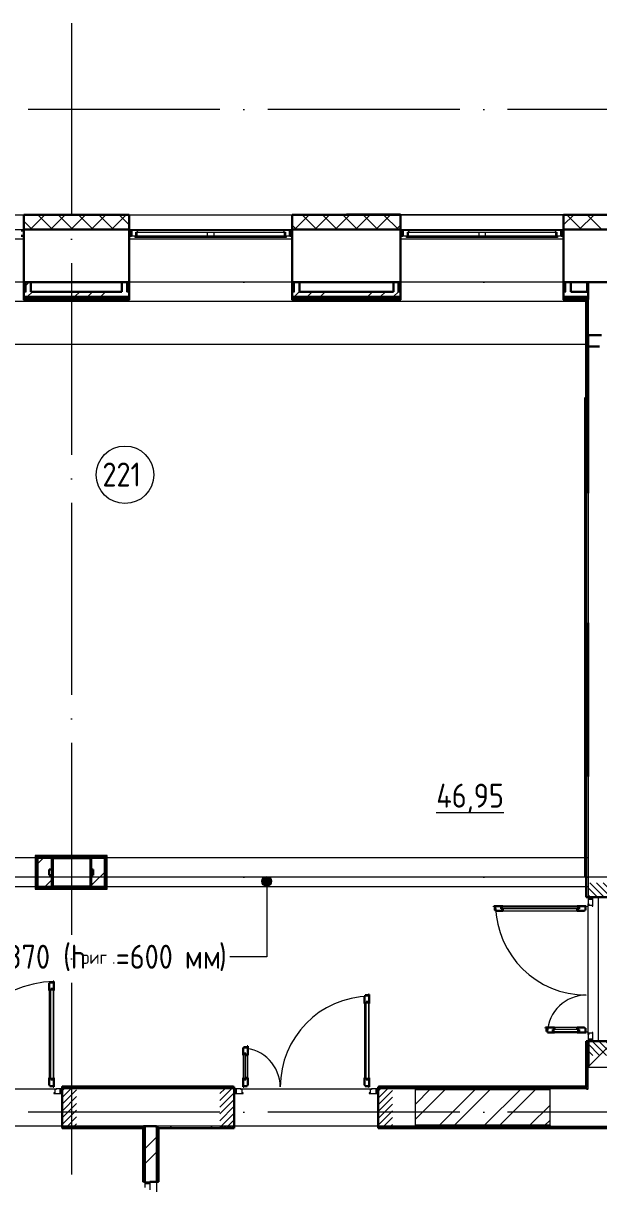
# Model space of a CAD drawing. Header units: millimetres. Extents: x -695119 to 412940, y -249585 to 622758.
# Drawn here: x 317506 to 323508, y 65716 to 77812 of the extents above; entities that cross this region are included whole.
import ezdxf

# ---------------------------------------------------------------- set-up
doc = ezdxf.new("R2010")
doc.units = ezdxf.units.MM
for name, pattern in [('ADSK_Линия сетки', [25, 20, -2.5, 0, -2.5]), ('ADSK_Сверху', [450, 300, -150]), ('ADSK_Штриховая_ш2 п1_5', [4.5, 3, -1.5])]:
    doc.linetypes.add(name, pattern=pattern)
for name, color, linetype, lineweight in [('_ Окна', 252, 'Continuous', 30), ('Аннотация', 252, 'Continuous', 18), ('Двери', 8, 'Continuous', 9), ('Линии', 7, 'Continuous', 9), ('Марки помещений', 8, 'Continuous', 20), ('Несущие колонны', 252, 'Continuous', 18), ('Ограждение', 8, 'Continuous', 9), ('Окна', 252, 'Continuous', 9), ('Оси', 252, 'Continuous', 9), ('Перекрытие', 252, 'Continuous', 18), ('Стены внутренние', 252, 'Continuous', 18), ('Стены наружные', 252, 'Continuous', 18), ('Стены штриховка', 7, 'Continuous', 9)]:
    doc.layers.add(name, color=color, linetype=linetype, lineweight=lineweight)
doc.layers.add('Двери открывание', color=7, linetype='Continuous', lineweight=9, true_color=0xc0c0c0)
doc.styles.add('GOST Common_2', font='', dxfattribs={"width": 0.9, "height": 250})
doc.styles.add('GOST Common_4', font='', dxfattribs={"height": 7})
doc.styles.get('GOST Common_2').set_extended_font_data('GOST type B')
doc.styles.get('GOST Common_4').set_extended_font_data('GOST type B')

# ---------------------------------------------------------------- blocks, each defined once
blk = doc.blocks.new('план 2 этажа')
at = {"layer": 'Аннотация', "lineweight": 9, "true_color": 0x636466}
h = blk.add_hatch(color=251, dxfattribs=at)
edge = h.paths.add_edge_path()
edge.add_arc((320045, 68868), 50, 0, 360)
at = {"layer": 'Двери', "lineweight": 18, "true_color": 0x636466}
h = blk.add_hatch(dxfattribs=at)
h.set_pattern_fill('FP_2', color=251, angle=90, style=0, pattern_type=2)
h.set_pattern_definition([(135, (323590.813, 67826.636), (-35.3553, -35.3553), [])])
h.paths.add_polyline_path([(323660, 67052), (323786, 67052), (323786, 67202), (323396, 67202), (323396, 67052)])
h.paths.add_polyline_path([(323396, 68702), (323786, 68702), (323786, 68852), (323396, 68852)])
h = blk.add_hatch(dxfattribs=at)
h.set_pattern_fill('FP_2', color=251, style=0, pattern_type=2)
h.set_pattern_definition([(45, (317170.813, 66511.636), (-35.3553, 35.3553), [])])
h.paths.add_polyline_path([(317911, 66317), (318061, 66317), (318061, 66707), (317911, 66707), (317911, 66600)])
h.paths.add_polyline_path([(316681, 66317), (316681, 66707), (316531, 66707), (316531, 66317)])
h = blk.add_hatch(dxfattribs=at)
h.set_pattern_fill('FP_2', color=251, style=0, pattern_type=2)
h.set_pattern_definition([(45, (320330.813, 66511.636), (-35.3553, 35.3553), [])])
h.paths.add_polyline_path([(321356, 66317), (321356, 66707), (321206, 66707), (321206, 66317)])
h.paths.add_polyline_path([(319556, 66317), (319706, 66317), (319706, 66707), (319556, 66707)])
at = {"layer": '_ Окна', "color": 251, "true_color": 0x636466}
for p, q in [((317511, 75652), (317486, 75652)), ((318636, 75652), (318611, 75652)), ((318636, 75594), (318636, 75652)), ((320311, 75652), (320286, 75652)), ((320286, 75652), (320286, 75594)), ((321466, 75652), (321441, 75652)), ((321466, 75594), (321466, 75652)), ((323141, 75652), (323116, 75652)), ((323116, 75652), (323116, 75594)), ((317486, 75594), (317511, 75594)), ((318611, 75594), (318636, 75594)), ((320286, 75594), (320311, 75594)), ((321441, 75594), (321466, 75594)), ((323116, 75594), (323141, 75594))]:
    blk.add_line(p, q, dxfattribs=at)
at = {"layer": '_ Окна', "color": 251, "lineweight": 18, "true_color": 0x636466}
for p, q in [((318695, 75652), (318636, 75652)), ((318636, 75652), (318636, 75594)), ((318682, 75594), (318682, 75635)), ((318682, 75635), (318694, 75635)), ((318700, 75635), (318695, 75652)), ((320226, 75652), (320222, 75635)), ((320286, 75652), (320226, 75652)), ((320228, 75635), (320240, 75635)), ((320240, 75635), (320240, 75594)), ((320286, 75594), (320286, 75652)), ((321525, 75652), (321466, 75652)), ((321466, 75652), (321466, 75594)), ((321512, 75594), (321512, 75635)), ((321512, 75635), (321524, 75635)), ((321530, 75635), (321525, 75652)), ((323056, 75652), (323052, 75635)), ((323116, 75652), (323056, 75652)), ((323058, 75635), (323070, 75635)), ((323070, 75635), (323070, 75594)), ((323116, 75594), (323116, 75652)), ((318636, 75594), (318674, 75594)), ((320248, 75594), (320286, 75594)), ((321466, 75594), (321504, 75594)), ((323078, 75594), (323116, 75594))]:
    blk.add_line(p, q, dxfattribs=at)
at = {"layer": 'Аннотация', "color": 251, "lineweight": 9, "true_color": 0x636466}
for p, q in [((320045, 68868), (320045, 68082)), ((319666, 68082), (319660, 68082)), ((320045, 68082), (319666, 68082))]:
    blk.add_line(p, q, dxfattribs=at)
blk.add_circle((320045, 68868), 50, dxfattribs=at)
at = {"layer": 'Двери', "color": 251, "linetype": 'ADSK_Штриховая_ш2 п1_5', "true_color": 0x636466}
for p, q in [((323396, 68852), (323396, 68702)), ((323396, 68702), (323786, 68702)), ((323786, 67202), (323396, 67202)), ((323396, 67202), (323396, 67052)), ((318061, 66707), (317911, 66707)), ((317911, 66707), (317911, 66317)), ((319706, 66707), (319556, 66707)), ((319706, 66317), (319706, 66707)), ((321356, 66707), (321206, 66707)), ((321206, 66707), (321206, 66317)), ((317911, 66317), (318061, 66317)), ((319556, 66317), (319706, 66317)), ((321206, 66317), (321356, 66317))]:
    blk.add_line(p, q, dxfattribs=at)
at = {"layer": 'Двери', "color": 251, "lineweight": 30, "true_color": 0x636466}
for p, q in [((322508, 68610), (322414, 68610)), ((322414, 68610), (322414, 68602)), ((322414, 68602), (322423, 68602)), ((322423, 68602), (322423, 68568)), ((322490, 68601), (322508, 68601)), ((322490, 68580), (322490, 68601)), ((322508, 68601), (322508, 68610)), ((323378, 68610), (323284, 68610)), ((323284, 68601), (323284, 68610)), ((323302, 68601), (323284, 68601)), ((323302, 68580), (323302, 68601)), ((323369, 68568), (323369, 68602)), ((323369, 68602), (323378, 68602)), ((323378, 68602), (323378, 68610)), ((322423, 68568), (322432, 68568)), ((322432, 68568), (322432, 68560)), ((322432, 68560), (322508, 68560)), ((322508, 68580), (322490, 68580)), ((322508, 68560), (322508, 68580)), ((323284, 68580), (323302, 68580)), ((323284, 68560), (323284, 68580)), ((323284, 68560), (323360, 68560)), ((323360, 68560), (323360, 68568)), ((323360, 68568), (323369, 68568)), ((317785, 67805), (317777, 67805)), ((317777, 67805), (317777, 67729)), ((317819, 67814), (317785, 67814)), ((317785, 67814), (317785, 67805)), ((317794, 67729), (317794, 67747)), ((317794, 67747), (317818, 67747)), ((317818, 67747), (317818, 67729)), ((317827, 67823), (317819, 67823)), ((317819, 67823), (317819, 67814)), ((317827, 67729), (317827, 67823)), ((317777, 67729), (317794, 67729)), ((317818, 67729), (317827, 67729)), ((321072, 67671), (321064, 67671)), ((321064, 67671), (321064, 67595)), ((321106, 67680), (321072, 67680)), ((321072, 67680), (321072, 67671)), ((321114, 67689), (321106, 67689)), ((321106, 67689), (321106, 67680)), ((321114, 67595), (321114, 67689)), ((321064, 67595), (321084, 67595)), ((321084, 67595), (321084, 67613)), ((321084, 67613), (321105, 67613)), ((321105, 67613), (321105, 67595)), ((321105, 67595), (321114, 67595)), ((323048, 67344), (322954, 67344)), ((322954, 67344), (322954, 67336)), ((322954, 67336), (322963, 67336)), ((322963, 67336), (322963, 67302)), ((322963, 67302), (322972, 67302)), ((322972, 67302), (322972, 67294)), ((322972, 67294), (323048, 67294)), ((323048, 67324), (323030, 67324)), ((323030, 67324), (323030, 67303)), ((323030, 67303), (323048, 67303)), ((323048, 67344), (323048, 67324)), ((323048, 67303), (323048, 67294)), ((323360, 67344), (323284, 67344)), ((323284, 67344), (323284, 67324)), ((323284, 67324), (323302, 67324)), ((323284, 67303), (323284, 67294)), ((323302, 67303), (323284, 67303)), ((323284, 67294), (323378, 67294)), ((323302, 67324), (323302, 67303)), ((323360, 67336), (323360, 67344)), ((323369, 67336), (323360, 67336)), ((323369, 67302), (323369, 67336)), ((323378, 67302), (323369, 67302)), ((323378, 67294), (323378, 67302)), ((319840, 67140), (319806, 67140)), ((319806, 67140), (319806, 67131)), ((319848, 67149), (319840, 67149)), ((319840, 67149), (319840, 67140)), ((319848, 67055), (319848, 67149)), ((319806, 67131), (319798, 67131)), ((319798, 67131), (319798, 67055)), ((319807, 67055), (319798, 67055)), ((319807, 67073), (319807, 67055)), ((319828, 67073), (319807, 67073)), ((319828, 67055), (319828, 67073)), ((319848, 67055), (319828, 67055)), ((317777, 66819), (317777, 66743)), ((317777, 66819), (317794, 66819)), ((317794, 66819), (317794, 66801)), ((317794, 66801), (317818, 66801)), ((317818, 66819), (317827, 66819)), ((317818, 66801), (317818, 66819)), ((317827, 66725), (317827, 66819)), ((319798, 66819), (319798, 66725)), ((319807, 66819), (319798, 66819)), ((319807, 66801), (319807, 66819)), ((319828, 66801), (319807, 66801)), ((319828, 66819), (319828, 66801)), ((319848, 66819), (319828, 66819)), ((319848, 66743), (319848, 66819)), ((321064, 66819), (321064, 66743)), ((321064, 66819), (321084, 66819)), ((321084, 66819), (321084, 66801)), ((321084, 66801), (321105, 66801)), ((321105, 66819), (321114, 66819)), ((321105, 66801), (321105, 66819)), ((321114, 66725), (321114, 66819)), ((317777, 66743), (317785, 66743)), ((317785, 66743), (317785, 66734)), ((317785, 66734), (317819, 66734)), ((317819, 66734), (317819, 66725)), ((317819, 66725), (317827, 66725)), ((319798, 66725), (319806, 66725)), ((319806, 66725), (319806, 66734)), ((319806, 66734), (319840, 66734)), ((319840, 66734), (319840, 66743)), ((319840, 66743), (319848, 66743)), ((321064, 66743), (321072, 66743)), ((321072, 66743), (321072, 66734)), ((321072, 66734), (321106, 66734)), ((321106, 66734), (321106, 66725)), ((321106, 66725), (321114, 66725))]:
    blk.add_line(p, q, dxfattribs=at)
at = {"layer": 'Двери', "color": 251, "true_color": 0x636466}
for p, q in [((322490, 68601), (323302, 68601)), ((322490, 68580), (322490, 68601)), ((323284, 68610), (322508, 68610)), ((323302, 68601), (323302, 68580)), ((323446, 68702), (323396, 68702)), ((323396, 68702), (323396, 68682)), ((323396, 68682), (323446, 68682)), ((323446, 68682), (323396, 68682)), ((323396, 68682), (323396, 68633)), ((323396, 68633), (323404, 68633)), ((323404, 68633), (323404, 68619)), ((323404, 68619), (323438, 68619)), ((323438, 68619), (323438, 68610)), ((323438, 68610), (323446, 68610)), ((323446, 68682), (323446, 68702)), ((323446, 68610), (323446, 68682)), ((323302, 68580), (322490, 68580)), ((322508, 68560), (323284, 68560)), ((317794, 66801), (317794, 67747)), ((317794, 67747), (317818, 67747)), ((317818, 67747), (317818, 66801)), ((317777, 67729), (317777, 66819)), ((317827, 66819), (317827, 67729)), ((321064, 67595), (321064, 66819)), ((321084, 66801), (321084, 67613)), ((321084, 67613), (321105, 67613)), ((321105, 67613), (321105, 66801)), ((321114, 66819), (321114, 67595)), ((323302, 67324), (323030, 67324)), ((323030, 67324), (323030, 67303)), ((323030, 67303), (323302, 67303)), ((323284, 67344), (323048, 67344)), ((323048, 67294), (323284, 67294)), ((323302, 67303), (323302, 67324)), ((323396, 67271), (323396, 67222)), ((323404, 67271), (323396, 67271)), ((323438, 67285), (323404, 67285)), ((323404, 67285), (323404, 67271)), ((323446, 67294), (323438, 67294)), ((323438, 67294), (323438, 67285)), ((323446, 67222), (323446, 67294)), ((323446, 67222), (323396, 67222)), ((323396, 67222), (323396, 67202)), ((323396, 67222), (323446, 67222)), ((323396, 67202), (323446, 67202)), ((323446, 67202), (323446, 67222)), ((319798, 67055), (319798, 66819)), ((319807, 67073), (319807, 66801)), ((319828, 67073), (319807, 67073)), ((319828, 66801), (319828, 67073)), ((319848, 66819), (319848, 67055)), ((317818, 66801), (317794, 66801)), ((319807, 66801), (319828, 66801)), ((321105, 66801), (321084, 66801)), ((317836, 66665), (317827, 66665)), ((317827, 66665), (317827, 66657)), ((317827, 66657), (317891, 66657)), ((317850, 66699), (317836, 66699)), ((317836, 66699), (317836, 66665)), ((317850, 66707), (317850, 66699)), ((317891, 66707), (317850, 66707)), ((317911, 66707), (317891, 66707)), ((317891, 66707), (317891, 66657)), ((317891, 66657), (317891, 66707)), ((317891, 66657), (317911, 66657)), ((317911, 66657), (317911, 66707)), ((319706, 66707), (319706, 66657)), ((319726, 66707), (319706, 66707)), ((319706, 66657), (319726, 66657)), ((319726, 66657), (319726, 66707)), ((319775, 66707), (319726, 66707)), ((319726, 66707), (319726, 66657)), ((319726, 66657), (319798, 66657)), ((319775, 66699), (319775, 66707)), ((319789, 66699), (319775, 66699)), ((319789, 66665), (319789, 66699)), ((319798, 66665), (319789, 66665)), ((319798, 66657), (319798, 66665)), ((321123, 66665), (321114, 66665)), ((321114, 66665), (321114, 66657)), ((321114, 66657), (321186, 66657)), ((321137, 66699), (321123, 66699)), ((321123, 66699), (321123, 66665)), ((321137, 66707), (321137, 66699)), ((321186, 66707), (321137, 66707)), ((321206, 66707), (321186, 66707)), ((321186, 66707), (321186, 66657)), ((321186, 66657), (321186, 66707)), ((321186, 66657), (321206, 66657)), ((321206, 66657), (321206, 66707)), ((318776, 65717), (318776, 65737)), ((318776, 65737), (318826, 65737)), ((318826, 65717), (318776, 65717)), ((318776, 65717), (318826, 65717)), ((318776, 65676), (318776, 65717)), ((318826, 65737), (318826, 65717)), ((318826, 65717), (318826, 65653))]:
    blk.add_line(p, q, dxfattribs=at)
at = {"layer": 'Двери открывание', "color": 251, "true_color": 0x636466}
for centre, radius, start, end in [((323378, 68628), 946, 181.0903, 270), ((317845, 66725), 1098, 90.9393, 180), ((321132, 66725), 946, 91.0903, 180), ((323378, 67276), 406, 90, 177.459), ((319780, 66725), 406, 0, 87.459)]:
    blk.add_arc(centre, radius, start, end, dxfattribs=at)
at = {"layer": 'Линии', "color": 251, "linetype": 'ADSK_Сверху', "ltscale": 100, "true_color": 0x636466}
for p, q in [((323396, 69112), (312566, 69112)), ((323396, 68812), (312576, 68812))]:
    blk.add_line(p, q, dxfattribs=at)
at = {"layer": 'Марки помещений', "color": 251, "true_color": 0x636466}
blk.add_circle((318567, 73105), 300, dxfattribs=at)
at = {"layer": 'Несущие колонны', "color": 251, "lineweight": 40, "true_color": 0x636466}
for p, q in [((317811, 68812), (317811, 69112)), ((317811, 69112), (318211, 69112)), ((318211, 69112), (317811, 69112)), ((317811, 69112), (317811, 68812)), ((318211, 69112), (318211, 68812)), ((318211, 68812), (318211, 69112)), ((318211, 68812), (317811, 68812)), ((317811, 68812), (318211, 68812))]:
    blk.add_line(p, q, dxfattribs=at)
at = {"layer": 'Ограждение', "color": 251, "true_color": 0x636466}
for p, q in [((317511, 75562), (315811, 75562)), ((320311, 75562), (318611, 75562)), ((323141, 75562), (321441, 75562)), ((317511, 75112), (315811, 75112)), ((320311, 75112), (318611, 75112)), ((323141, 75112), (321441, 75112)), ((323381, 75112), (323381, 75012)), ((323376, 74912), (315771, 74912)), ((323376, 74912), (315771, 74912)), ((317511, 74912), (315811, 74912)), ((317511, 74927), (317511, 74912)), ((318611, 74912), (318611, 74927)), ((320311, 74912), (318611, 74912)), ((320311, 74927), (320311, 74912)), ((321441, 74912), (321441, 74927)), ((323141, 74912), (321441, 74912)), ((323141, 74927), (323141, 74912)), ((323376, 74462), (315771, 74462)), ((323371, 74462), (323371, 73912)), ((318381, 69137), (317631, 69137)), ((317631, 69137), (317636, 69132)), ((317631, 69137), (317631, 68787)), ((318381, 69137), (318376, 69132)), ((318381, 68787), (318381, 69137)), ((323371, 68912), (323371, 68712)), ((317631, 68787), (317636, 68792)), ((317631, 68787), (318381, 68787)), ((318376, 68792), (318381, 68787)), ((323376, 68712), (323371, 68712)), ((323371, 67192), (323376, 67192)), ((323371, 67192), (323371, 66732)), ((317911, 66727), (317911, 66732)), ((319696, 66732), (317911, 66732)), ((319696, 66732), (319696, 66727)), ((321216, 66727), (321216, 66732)), ((323371, 66732), (321216, 66732)), ((323371, 66732), (323376, 66727)), ((317911, 66292), (317911, 66302)), ((317911, 66292), (318751, 66292)), ((318751, 66292), (318761, 66302)), ((318751, 66292), (318751, 65737)), ((318921, 66292), (318916, 66297)), ((318921, 65737), (318921, 66292)), ((318921, 66292), (319696, 66292)), ((319696, 66297), (319696, 66292)), ((321216, 66292), (321216, 66297)), ((321216, 66292), (329101, 66292)), ((318761, 65737), (318751, 65737)), ((318921, 65737), (318916, 65737))]:
    blk.add_line(p, q, dxfattribs=at)
at = {"layer": 'Окна', "color": 251, "true_color": 0x636466}
for p, q in [((318694, 75635), (319426, 75635)), ((318694, 75594), (318694, 75635)), ((320226, 75652), (318695, 75652)), ((319426, 75635), (319496, 75635)), ((319426, 75635), (319426, 75594)), ((319496, 75635), (320228, 75635)), ((319496, 75594), (319496, 75635)), ((320228, 75635), (320228, 75594)), ((321524, 75635), (322256, 75635)), ((321524, 75594), (321524, 75635)), ((323056, 75652), (321525, 75652)), ((322256, 75635), (322326, 75635)), ((322256, 75635), (322256, 75594)), ((322326, 75635), (323058, 75635)), ((322326, 75594), (322326, 75635)), ((323058, 75635), (323058, 75594)), ((318674, 75594), (319446, 75594)), ((318674, 75577), (318674, 75594)), ((319446, 75577), (318674, 75577)), ((319446, 75594), (319476, 75594)), ((319446, 75594), (319446, 75577)), ((319476, 75577), (319446, 75577)), ((319476, 75594), (320248, 75594)), ((319476, 75577), (319476, 75594)), ((320248, 75577), (319476, 75577)), ((320248, 75594), (320248, 75577)), ((321504, 75594), (322276, 75594)), ((321504, 75577), (321504, 75594)), ((322276, 75577), (321504, 75577)), ((322276, 75594), (322306, 75594)), ((322276, 75594), (322276, 75577)), ((322306, 75577), (322276, 75577)), ((322306, 75594), (323078, 75594)), ((322306, 75577), (322306, 75594)), ((323078, 75577), (322306, 75577)), ((323078, 75594), (323078, 75577))]:
    blk.add_line(p, q, dxfattribs=at)
at = {"layer": 'Оси', "color": 251, "linetype": 'ADSK_Линия сетки', "ltscale": 100, "true_color": 0x636466}
for p, q in [((318011, 77812), (318011, 46686)), ((332058, 76912), (255081, 76912)), ((332058, 75112), (255081, 75112)), ((332058, 68912), (255081, 68912)), ((332058, 66462), (255081, 66462))]:
    blk.add_line(p, q, dxfattribs=at)
at = {"layer": 'Перекрытие', "color": 251, "ltscale": 100, "true_color": 0x636466}
for p, q in [((317631, 68912), (315781, 68912)), ((323366, 68912), (318381, 68912)), ((323501, 68702), (323501, 67202))]:
    blk.add_line(p, q, dxfattribs=at)
at = {"layer": 'Стены внутренние', "color": 251, "true_color": 0x636466}
for p, q in [((315811, 75814), (317511, 75814)), ((318611, 75814), (320311, 75814)), ((321441, 75814), (323141, 75814)), ((315811, 75662), (317511, 75662)), ((318611, 75662), (320311, 75662)), ((321441, 75662), (323141, 75662)), ((323396, 74932), (323396, 74562)), ((323396, 72912), (323396, 71562)), ((323396, 69962), (323396, 68702)), ((323396, 67271), (323396, 68633)), ((323781, 66927), (323401, 66927)), ((316742, 66707), (317850, 66707)), ((319706, 66707), (317911, 66707)), ((319775, 66707), (321137, 66707)), ((321596, 66707), (321206, 66707)), ((321596, 66322), (321596, 66702)), ((323381, 66707), (322996, 66707)), ((322996, 66702), (322996, 66322)), ((323396, 66707), (323396, 66707)), ((318761, 66317), (316441, 66317)), ((321206, 66317), (319706, 66317)), ((322996, 66317), (329131, 66317))]:
    blk.add_line(p, q, dxfattribs=at)
at = {"layer": 'Стены внутренние', "color": 251, "lineweight": 30, "true_color": 0x636466}
for p, q in [((318611, 75814), (317511, 75814)), ((317511, 75814), (317511, 75662)), ((318611, 75662), (318611, 75814)), ((321441, 75814), (320311, 75814)), ((320311, 75814), (320311, 75662)), ((321441, 75662), (321441, 75814)), ((330493, 75814), (323141, 75814)), ((323141, 75814), (323141, 75662)), ((318611, 75662), (317511, 75662)), ((317511, 75662), (317511, 75112)), ((317511, 75662), (318611, 75662)), ((318611, 75112), (318611, 75662)), ((321441, 75662), (320311, 75662)), ((320311, 75662), (320311, 75112)), ((320311, 75662), (321441, 75662)), ((321441, 75112), (321441, 75662)), ((330341, 75662), (323141, 75662)), ((323141, 75662), (323141, 75112)), ((323141, 75662), (330341, 75662)), ((317586, 75112), (318536, 75112)), ((320386, 75112), (321366, 75112)), ((323216, 75112), (329791, 75112)), ((323396, 75112), (323396, 75012)), ((323396, 74937), (323396, 74937)), ((323396, 74562), (323536, 74562)), ((323516, 74442), (323396, 74442)), ((323396, 71562), (323396, 69962)), ((323396, 68702), (323786, 68702)), ((323401, 66927), (323396, 66927)), ((317911, 66707), (317911, 66317)), ((319706, 66317), (319706, 66707)), ((321206, 66707), (321206, 66317)), ((321596, 66702), (321596, 66707)), ((322996, 66707), (322996, 66702)), ((323396, 66707), (323381, 66707)), ((321596, 66317), (321596, 66322)), ((322996, 66322), (322996, 66317))]:
    blk.add_line(p, q, dxfattribs=at)
at = {"layer": 'Стены внутренние', "color": 251, "linetype": 'Continuous', "lineweight": 9, "true_color": 0x636466}
for p, q in [((317513, 75809), (317516, 75812)), ((317599, 75662), (317513, 75748)), ((317578, 75662), (317728, 75812)), ((317811, 75662), (317661, 75812)), ((317790, 75662), (317940, 75812)), ((318023, 75662), (317873, 75812)), ((318002, 75662), (318152, 75812)), ((318236, 75662), (318086, 75812)), ((318214, 75662), (318364, 75812)), ((318448, 75662), (318298, 75812)), ((318426, 75662), (318576, 75812)), ((318611, 75711), (318510, 75812)), ((318541, 75814), (318539, 75812)), ((320336, 75662), (320486, 75812)), ((320418, 75814), (320416, 75812)), ((320569, 75662), (320419, 75812)), ((320501, 75812), (320500, 75814)), ((320548, 75662), (320698, 75812)), ((320781, 75662), (320631, 75812)), ((320760, 75662), (320910, 75812)), ((320993, 75662), (320843, 75812)), ((320972, 75662), (321122, 75812)), ((321205, 75662), (321055, 75812)), ((321087, 75812), (321086, 75814)), ((321184, 75662), (321334, 75812)), ((321418, 75662), (321268, 75812)), ((321439, 75776), (321441, 75776)), ((323141, 75709), (323243, 75812)), ((323327, 75662), (323177, 75812)), ((323233, 75814), (323232, 75812)), ((323305, 75662), (323455, 75812)), ((323539, 75662), (323389, 75812)), ((323468, 75814), (323467, 75812)), ((320357, 75662), (320311, 75708)), ((321396, 75662), (321441, 75706))]:
    blk.add_line(p, q, dxfattribs=at)
at = {"layer": 'Стены наружные', "color": 251, "true_color": 0x636466}
for p, q in [((318061, 75819), (318611, 75819)), ((318061, 75814), (318061, 75819)), ((318611, 75814), (318611, 75819)), ((320311, 75819), (320876, 75819)), ((320311, 75814), (320311, 75819)), ((321441, 75819), (323706, 75819)), ((323141, 75819), (323141, 75814)), ((323388, 75097), (323381, 75097)), ((323388, 75112), (323388, 75097)), ((323396, 66707), (323396, 66927)), ((319706, 66317), (318896, 66317)), ((321596, 66317), (321206, 66317)), ((318896, 65737), (318896, 64507))]:
    blk.add_line(p, q, dxfattribs=at)
at = {"layer": 'Стены наружные', "color": 251, "lineweight": 30, "true_color": 0x636466}
for p, q in [((321441, 75819), (320876, 75819)), ((320876, 75819), (320876, 75814)), ((321441, 75814), (321441, 75819)), ((317511, 75112), (317511, 74937)), ((317586, 75112), (317511, 75112)), ((317586, 75012), (317586, 75112)), ((318536, 75012), (317586, 75012)), ((318536, 75112), (318536, 75012)), ((318611, 75112), (318536, 75112)), ((318611, 74937), (318611, 75112)), ((320311, 75112), (320311, 74937)), ((320386, 75112), (320311, 75112)), ((320386, 75012), (320386, 75112)), ((321366, 75012), (320386, 75012)), ((321366, 75112), (321366, 75012)), ((321441, 75112), (321366, 75112)), ((321441, 74937), (321441, 75112)), ((323141, 75112), (323141, 74937)), ((323216, 75112), (323141, 75112)), ((323216, 75012), (323216, 75112)), ((323396, 75012), (323216, 75012)), ((323396, 74937), (323396, 75012)), ((317511, 74937), (317511, 74927)), ((317511, 74927), (318611, 74927)), ((318611, 74927), (318611, 74937)), ((320311, 74937), (320311, 74927)), ((320311, 74927), (321441, 74927)), ((321441, 74927), (321441, 74937)), ((323141, 74937), (323141, 74927)), ((323141, 74927), (323376, 74927)), ((323376, 74927), (323376, 73912)), ((323381, 74932), (323381, 73912)), ((323396, 74932), (323396, 74937)), ((323396, 72912), (323396, 74562)), ((323366, 73912), (323366, 68912)), ((323376, 73912), (323366, 73912)), ((318376, 69132), (317636, 69132)), ((317636, 69132), (317636, 68792)), ((318371, 69127), (317641, 69127)), ((317641, 69127), (317641, 68797)), ((317656, 69112), (317656, 68812)), ((317656, 69112), (317811, 69112)), ((317806, 68992), (317806, 69112)), ((318356, 69112), (318211, 69112)), ((318356, 68812), (318356, 69112)), ((318371, 68797), (318371, 69127)), ((318376, 68792), (318376, 69132)), ((317776, 68992), (317806, 68992)), ((317776, 68932), (317776, 68992)), ((318211, 68992), (318236, 68992)), ((318236, 68992), (318236, 68932)), ((317806, 68932), (317776, 68932)), ((317806, 68812), (317806, 68932)), ((318236, 68932), (318211, 68932)), ((323366, 68912), (323376, 68912)), ((323376, 68912), (323376, 68702)), ((317636, 68792), (318376, 68792)), ((317641, 68797), (318371, 68797)), ((317811, 68812), (317656, 68812)), ((318211, 68812), (318356, 68812)), ((323376, 68702), (323396, 68702)), ((323396, 67202), (323376, 67202)), ((323376, 67202), (323376, 66727)), ((323396, 66927), (323396, 67202)), ((323781, 67202), (323401, 67202)), ((323401, 67202), (323401, 66927)), ((317911, 66727), (317911, 66707)), ((319706, 66727), (317911, 66727)), ((319706, 66707), (319706, 66727)), ((321206, 66727), (321206, 66707)), ((323376, 66727), (321206, 66727)), ((321596, 66707), (322996, 66707)), ((322996, 66702), (321596, 66702)), ((323381, 66727), (323381, 66722)), ((317911, 66317), (317911, 66302)), ((317911, 66302), (318761, 66302)), ((318896, 66317), (318761, 66317)), ((318761, 66302), (318761, 65737)), ((318896, 66302), (318896, 66317)), ((318911, 66302), (318916, 66302)), ((318916, 65737), (318916, 66297)), ((318916, 66297), (319706, 66297)), ((319706, 66297), (319706, 66317)), ((321206, 66317), (321206, 66297)), ((321206, 66297), (329101, 66297)), ((321596, 66322), (322996, 66322)), ((322996, 66317), (321596, 66317)), ((318761, 65737), (318776, 65737)), ((318826, 65737), (318916, 65737))]:
    blk.add_line(p, q, dxfattribs=at)
at = {"layer": 'Стены наружные', "color": 251, "linetype": 'Continuous', "lineweight": 9, "true_color": 0x636466}
for p, q in [((321086, 75814), (321083, 75819)), ((317536, 75081), (317567, 75112)), ((317552, 74962), (317602, 75012)), ((318045, 74962), (318095, 75012)), ((318180, 74962), (318230, 75012)), ((318315, 74962), (318365, 75012)), ((320322, 75012), (320323, 75013)), ((320323, 75013), (320336, 75026)), ((320335, 74962), (320385, 75012)), ((320385, 75012), (320386, 75012)), ((320470, 74962), (320520, 75012)), ((320605, 74962), (320655, 75012)), ((321098, 74962), (321148, 75012)), ((321233, 74962), (321283, 75012)), ((321366, 75094), (321383, 75112)), ((321368, 74962), (321418, 75012)), ((321416, 75045), (321428, 75057)), ((321428, 75057), (321441, 75070)), ((323141, 75073), (323153, 75085)), ((323153, 75085), (323166, 75098)), ((317511, 74958), (317514, 74962)), ((317550, 74927), (317555, 74932)), ((317621, 74927), (317626, 74932)), ((317691, 74927), (317696, 74932)), ((317701, 74937), (317714, 74949)), ((317714, 74949), (317726, 74962)), ((317762, 74927), (317767, 74932)), ((317833, 74927), (317838, 74932)), ((317903, 74927), (317908, 74932)), ((317908, 74932), (317913, 74937)), ((317913, 74937), (317926, 74949)), ((317926, 74949), (317938, 74962)), ((317974, 74927), (317979, 74932)), ((318045, 74927), (318050, 74932)), ((318116, 74927), (318121, 74932)), ((318126, 74937), (318138, 74949)), ((318138, 74949), (318151, 74962)), ((318186, 74927), (318191, 74932)), ((318257, 74927), (318262, 74932)), ((318328, 74927), (318333, 74932)), ((318333, 74932), (318338, 74937)), ((318338, 74937), (318350, 74949)), ((318350, 74949), (318363, 74962)), ((318398, 74927), (318403, 74932)), ((318469, 74927), (318474, 74932)), ((318540, 74927), (318545, 74932)), ((318550, 74937), (318562, 74949)), ((318562, 74949), (318575, 74962)), ((318611, 74927), (318611, 74927)), ((320311, 74930), (320313, 74932)), ((320378, 74927), (320383, 74932)), ((320449, 74927), (320454, 74932)), ((320454, 74932), (320459, 74937)), ((320459, 74937), (320472, 74949)), ((320472, 74949), (320484, 74962)), ((320520, 74927), (320525, 74932)), ((320590, 74927), (320595, 74932)), ((320661, 74927), (320666, 74932)), ((320671, 74937), (320684, 74949)), ((320684, 74949), (320696, 74962)), ((320732, 74927), (320737, 74932)), ((320803, 74927), (320808, 74932)), ((320873, 74927), (320878, 74932)), ((320878, 74932), (320883, 74937)), ((320883, 74937), (320896, 74949)), ((320896, 74949), (320908, 74962)), ((320944, 74927), (320949, 74932)), ((321015, 74927), (321020, 74932)), ((321085, 74927), (321090, 74932)), ((321095, 74937), (321108, 74949)), ((321108, 74949), (321120, 74962)), ((321156, 74927), (321161, 74932)), ((321227, 74927), (321232, 74932)), ((321298, 74927), (321303, 74932)), ((321303, 74932), (321308, 74937)), ((321308, 74937), (321320, 74949)), ((321320, 74949), (321333, 74962)), ((321368, 74927), (321373, 74932)), ((321439, 74927), (321441, 74928)), ((323141, 74931), (323141, 74932)), ((323207, 74927), (323212, 74932)), ((323217, 74937), (323229, 74949)), ((323229, 74949), (323242, 74962)), ((323277, 74927), (323282, 74932)), ((323348, 74927), (323353, 74932)), ((323376, 74884), (323381, 74889)), ((323388, 74962), (323396, 74969)), ((323376, 74813), (323381, 74818)), ((323376, 74742), (323381, 74747)), ((323376, 74671), (323381, 74676)), ((323376, 74601), (323381, 74606)), ((323376, 74530), (323381, 74535)), ((323376, 74459), (323381, 74464)), ((323376, 74389), (323381, 74394)), ((323376, 74318), (323381, 74323)), ((323376, 74247), (323381, 74252)), ((323376, 74176), (323381, 74181)), ((323376, 74106), (323381, 74111)), ((323376, 74035), (323381, 74040)), ((323376, 73964), (323381, 73969)), ((317636, 69073), (317641, 69078)), ((317656, 69049), (317718, 69112)), ((317690, 69127), (317695, 69132)), ((317760, 69127), (317765, 69132)), ((317831, 69127), (317836, 69132)), ((317902, 69127), (317907, 69132)), ((317972, 69127), (317977, 69132)), ((318028, 69112), (318043, 69127)), ((318043, 69127), (318048, 69132)), ((318114, 69127), (318119, 69132)), ((318185, 69127), (318190, 69132)), ((318255, 69127), (318260, 69132)), ((318326, 69127), (318331, 69132)), ((318371, 69101), (318376, 69106)), ((317636, 69002), (317641, 69007)), ((318236, 68844), (318356, 68964)), ((318356, 69015), (318371, 69030)), ((318371, 69030), (318376, 69035)), ((318371, 68959), (318376, 68964)), ((317636, 68931), (317641, 68936)), ((317636, 68861), (317641, 68866)), ((317732, 68812), (317776, 68855)), ((317776, 68855), (317806, 68885)), ((318211, 68819), (318236, 68844)), ((318371, 68889), (318376, 68894)), ((323376, 68873), (323381, 68878)), ((317637, 68792), (317642, 68797)), ((317708, 68792), (317713, 68797)), ((317713, 68797), (317728, 68812)), ((317779, 68792), (317784, 68797)), ((317850, 68792), (317855, 68797)), ((317920, 68792), (317925, 68797)), ((317991, 68792), (317996, 68797)), ((318062, 68792), (318067, 68797)), ((318132, 68792), (318137, 68797)), ((318137, 68797), (318152, 68812)), ((318203, 68792), (318208, 68797)), ((318274, 68792), (318279, 68797)), ((318345, 68792), (318350, 68797)), ((318371, 68818), (318376, 68823)), ((323376, 68802), (323381, 68807)), ((323376, 68732), (323381, 68737)), ((323376, 67176), (323381, 67181)), ((323401, 66937), (323666, 67202)), ((323376, 67105), (323381, 67110)), ((323376, 67035), (323381, 67040)), ((323376, 66964), (323381, 66969)), ((323376, 66893), (323381, 66898)), ((323376, 66823), (323381, 66828)), ((323381, 66828), (323396, 66843)), ((317972, 66722), (317977, 66727)), ((318042, 66722), (318047, 66727)), ((318113, 66722), (318118, 66727)), ((318184, 66722), (318189, 66727)), ((318254, 66722), (318259, 66727)), ((318325, 66722), (318330, 66727)), ((318327, 66707), (318327, 66722)), ((318396, 66722), (318401, 66727)), ((318467, 66722), (318472, 66727)), ((318537, 66722), (318542, 66727)), ((318608, 66722), (318613, 66727)), ((318679, 66722), (318684, 66727)), ((318749, 66722), (318754, 66727)), ((318820, 66722), (318825, 66727)), ((318891, 66722), (318896, 66727)), ((318927, 66707), (318927, 66722)), ((318962, 66722), (318967, 66727)), ((319032, 66722), (319037, 66727)), ((319103, 66722), (319108, 66727)), ((319174, 66722), (319179, 66727)), ((319244, 66722), (319249, 66727)), ((319315, 66722), (319320, 66727)), ((319386, 66722), (319391, 66727)), ((319457, 66722), (319462, 66727)), ((319527, 66722), (319532, 66727)), ((319527, 66707), (319527, 66722)), ((319598, 66722), (319603, 66727)), ((319669, 66722), (319674, 66727)), ((321224, 66722), (321229, 66727)), ((321295, 66722), (321300, 66727)), ((321327, 66707), (321327, 66722)), ((321366, 66722), (321371, 66727)), ((321436, 66722), (321441, 66727)), ((321507, 66722), (321512, 66727)), ((321578, 66722), (321583, 66727)), ((321596, 66546), (321751, 66702)), ((321596, 66389), (321909, 66702)), ((321649, 66722), (321654, 66727)), ((321719, 66722), (321724, 66727)), ((321790, 66722), (321795, 66727)), ((321843, 66322), (322223, 66702)), ((321861, 66722), (321866, 66727)), ((321927, 66707), (321927, 66722)), ((321931, 66722), (321936, 66727)), ((322000, 66322), (322380, 66702)), ((322002, 66722), (322007, 66727)), ((322073, 66722), (322078, 66727)), ((322144, 66722), (322149, 66727)), ((322214, 66722), (322219, 66727)), ((322285, 66722), (322290, 66727)), ((322314, 66322), (322694, 66702)), ((322356, 66722), (322361, 66727)), ((322426, 66722), (322431, 66727)), ((322472, 66322), (322852, 66702)), ((322497, 66722), (322502, 66727)), ((322527, 66707), (322527, 66722)), ((322568, 66722), (322573, 66727)), ((322639, 66722), (322644, 66727)), ((322709, 66722), (322714, 66727)), ((322780, 66722), (322785, 66727)), ((322851, 66722), (322856, 66727)), ((322921, 66722), (322926, 66727)), ((322992, 66722), (322997, 66727)), ((323063, 66722), (323068, 66727)), ((323127, 66707), (323127, 66722)), ((323134, 66722), (323139, 66727)), ((323204, 66722), (323209, 66727)), ((323275, 66722), (323280, 66727)), ((323346, 66722), (323351, 66727)), ((323376, 66752), (323381, 66757)), ((322786, 66322), (322996, 66532)), ((318188, 66302), (318203, 66317)), ((318612, 66302), (318627, 66317)), ((318961, 66297), (318966, 66302)), ((319032, 66297), (319037, 66302)), ((319037, 66302), (319052, 66317)), ((319102, 66297), (319107, 66302)), ((319173, 66297), (319178, 66302)), ((319244, 66297), (319249, 66302)), ((319314, 66297), (319319, 66302)), ((319385, 66297), (319390, 66302)), ((319456, 66297), (319461, 66302)), ((319461, 66302), (319476, 66317)), ((319527, 66297), (319532, 66302)), ((319597, 66297), (319602, 66302)), ((319668, 66297), (319673, 66302)), ((321224, 66297), (321229, 66302)), ((321294, 66297), (321299, 66302)), ((321365, 66297), (321370, 66302)), ((321436, 66297), (321441, 66302)), ((321506, 66297), (321511, 66302)), ((321577, 66297), (321582, 66302)), ((321582, 66302), (321597, 66317)), ((321648, 66297), (321653, 66302)), ((321719, 66297), (321724, 66302)), ((321789, 66297), (321794, 66302)), ((321860, 66297), (321865, 66302)), ((321931, 66297), (321936, 66302)), ((322001, 66297), (322006, 66302)), ((322006, 66302), (322021, 66317)), ((322072, 66297), (322077, 66302)), ((322143, 66297), (322148, 66302)), ((322214, 66297), (322219, 66302)), ((322284, 66297), (322289, 66302)), ((322355, 66297), (322360, 66302)), ((322426, 66297), (322431, 66302)), ((322431, 66302), (322446, 66317)), ((322496, 66297), (322501, 66302)), ((322567, 66297), (322572, 66302)), ((322638, 66297), (322643, 66302)), ((322709, 66297), (322714, 66302)), ((322779, 66297), (322784, 66302)), ((322850, 66297), (322855, 66302)), ((322855, 66302), (322870, 66317)), ((322921, 66297), (322926, 66302)), ((322943, 66322), (322996, 66374)), ((322991, 66297), (322996, 66302)), ((323062, 66297), (323067, 66302)), ((323133, 66297), (323138, 66302)), ((323203, 66297), (323208, 66302)), ((323274, 66297), (323279, 66302)), ((323279, 66302), (323294, 66317)), ((323345, 66297), (323350, 66302)), ((323416, 66297), (323421, 66302)), ((323486, 66297), (323491, 66302)), ((318776, 66083), (318896, 66203)), ((318896, 66161), (318911, 66176)), ((318911, 66247), (318916, 66252)), ((318911, 66176), (318916, 66181)), ((318776, 65926), (318896, 66046)), ((318911, 66105), (318916, 66110)), ((318761, 66026), (318776, 66041)), ((318911, 66034), (318916, 66039)), ((318911, 65964), (318916, 65969)), ((318911, 65893), (318916, 65898)), ((318911, 65822), (318916, 65827)), ((318896, 65737), (318911, 65752)), ((318911, 65752), (318916, 65757))]:
    blk.add_line(p, q, dxfattribs=at)
at = {"layer": 'Стены штриховка', "color": 251, "true_color": 0x636466}
for p, q in [((317511, 75738), (317513, 75738)), ((318609, 75812), (317513, 75812)), ((317513, 75812), (317513, 75738)), ((318609, 75738), (318609, 75812)), ((318609, 75738), (318611, 75738)), ((320311, 75738), (320313, 75738)), ((321439, 75812), (320313, 75812)), ((320313, 75812), (320313, 75738)), ((321439, 75738), (321439, 75812)), ((321439, 75738), (321441, 75738)), ((323141, 75738), (323143, 75738)), ((330493, 75812), (323143, 75812)), ((323143, 75812), (323143, 75738)), ((317511, 75012), (317536, 75012)), ((317523, 75012), (317523, 75112)), ((317536, 75012), (317536, 75112)), ((318586, 75012), (318586, 75112)), ((318586, 75012), (318611, 75012)), ((318598, 75012), (318598, 75112)), ((320311, 75012), (320336, 75012)), ((320323, 75012), (320323, 75112)), ((320336, 75012), (320336, 75112)), ((321416, 75012), (321416, 75112)), ((321416, 75012), (321441, 75012)), ((321428, 75012), (321428, 75112)), ((323141, 75012), (323166, 75012)), ((323153, 75012), (323153, 75112)), ((323166, 75012), (323166, 75112)), ((318611, 74962), (317511, 74962)), ((318611, 74949), (317511, 74949)), ((318611, 74937), (317511, 74937)), ((317511, 74937), (318611, 74937)), ((317511, 74932), (318611, 74932)), ((321441, 74962), (320311, 74962)), ((321441, 74949), (320311, 74949)), ((321441, 74937), (320311, 74937)), ((320311, 74937), (321441, 74937)), ((320311, 74932), (321441, 74932)), ((323396, 74962), (323141, 74962)), ((323396, 74949), (323141, 74949)), ((323396, 74937), (323141, 74937)), ((323141, 74937), (323396, 74937)), ((323396, 74932), (323141, 74932)), ((323381, 73912), (323376, 73912)), ((323381, 73912), (323381, 68702)), ((323376, 68912), (323396, 68912)), ((323381, 67202), (323381, 66727)), ((319706, 66722), (317911, 66722)), ((323381, 66722), (321206, 66722)), ((323381, 66707), (323381, 66722)), ((318776, 66317), (318776, 65737)), ((318896, 65737), (318896, 66302)), ((318911, 65737), (318911, 66302)), ((318916, 66302), (319706, 66302)), ((329131, 66302), (321206, 66302))]:
    blk.add_line(p, q, dxfattribs=at)
at = {"layer": 'Аннотация', "color": 251, "true_color": 0x636466, "width": 0.9}
for s, height, style, p in [('. +6.870 (h', 250, 'GOST Common_2', (316762, 67957)), (')', 250, 'GOST Common_2', (319548, 67957)), ('риг', 138.8, 'GOST Common_4', (318112, 68007)), ('=600', 250, 'GOST Common_2', (318471, 67957)), ('мм', 250, 'GOST Common_2', (319191, 67957)), ('.', 139, 'GOST Common_4', (318433, 68007))]:
    blk.add_text(s, height=height, dxfattribs=dict(at, style=style)).set_placement(p)
at = {"layer": 'Марки помещений', "color": 251, "true_color": 0x636466, "style": 'GOST Common_2', "width": 0.9}
for s, p in [('221', (318332, 72983)), ('%%U46,95', (321814, 69636))]:
    blk.add_text(s, height=250, dxfattribs=at).set_placement(p)

msp = doc.modelspace()

# ---------------------------------------------------------------- block references
msp.add_blockref('план 2 этажа', (0, 0))

doc.saveas('drawing.dxf')
